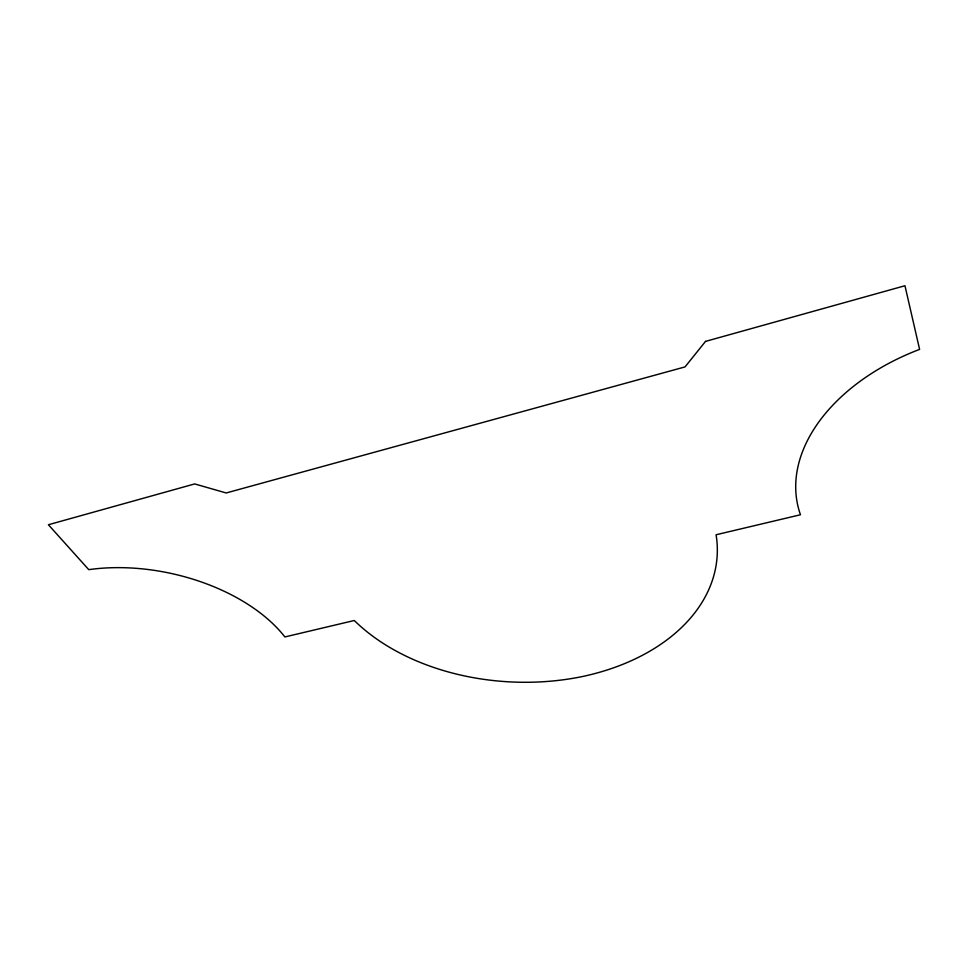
<?xml version="1.0" encoding="UTF-8"?>
<svg xmlns="http://www.w3.org/2000/svg" width="968" height="968" viewBox="0 0 968 968"><rect width="100%" height="100%" fill="white"/><g stroke="black" fill="none" stroke-linecap="round" stroke-linejoin="round"><path stroke-width="1.45" d="M705.527 341.389L685.041 366.908L226.197 492.966L194.677 483.927L48.4 524.741L88.766 569.656A151.734 88.524 12.4 0 1 284.87 636.944L354.288 620.5A201.15 137.444 2.7 0 0 583.159 676.378A201.078 137.347 2.7 0 0 716.078 534.76L800.475 514.758A187.211 124.376 -14.7 0 1 919.6 349.387L904.959 285.741L705.527 341.389"/></g></svg>
